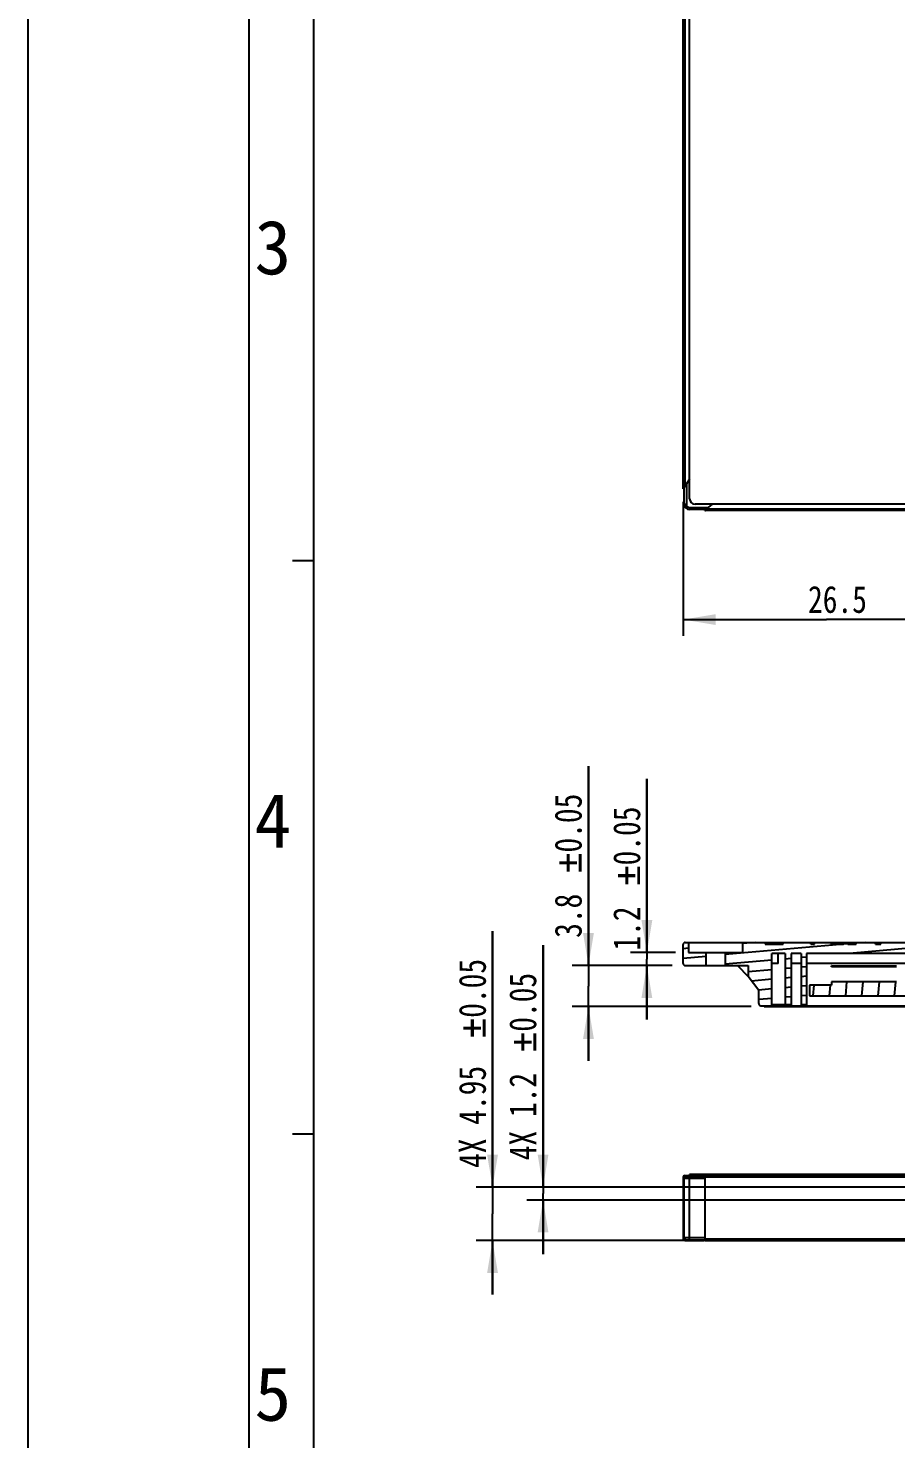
# Model space of a CAD drawing. Header units: millimetres. Extents: x 0 to 594, y 0 to 420.
# Drawn here: x 0 to 80.2, y 159.1 to 289.6 of the extents above; entities that cross this region are included whole.
import ezdxf

# ---------------------------------------------------------------- set-up
doc = ezdxf.new("R2010")
doc.units = ezdxf.units.MM
doc.header["$LTSCALE"] = 32.67
doc.layers.get('0').update_dxf_attribs({"linetype": 'CONTINUOUS'})
doc.styles.get("Standard").update_dxf_attribs({"font": 'txt', "width": 0.8})
doc.styles.add('TEXTSTYLE_2', font='txt')
doc.dimstyles.new('DIMSTYLE_1', dxfattribs={"dimtxt": 2.5, "dimasz": 3, "dimexe": 1.5, "dimexo": 1.2, "dimtad": 1, "dimdsep": 46, "dimtxsty": 'STANDARD', "dimblk": '_FILLED', "dimblk1": '_FILLED', "dimblk2": '_FILLED', "dimcen": 0.09, "dimazin": 2, "dimtp": 0.01, "dimtm": 0.01, "dimtfac": 1, "dimtofl": 0, "dimtmove": 0, "dimatfit": 3, "dimldrblk": '_FILLED', "dimfxl": 1, "dimtolj": 1, "dimarcsym": 0})
doc.dimstyles.new('DIMSTYLE_5', dxfattribs={"dimtxt": 2.5, "dimasz": 3, "dimexe": 1.5, "dimexo": 1.2, "dimtad": 1, "dimdsep": 46, "dimtxsty": 'STANDARD', "dimblk": '_FILLED', "dimblk1": '_FILLED', "dimblk2": '_FILLED', "dimcen": 0.09, "dimazin": 2, "dimtol": 1, "dimtp": 0.05, "dimtm": 0.05, "dimtfac": 1, "dimtofl": 0, "dimtmove": 0, "dimatfit": 3, "dimldrblk": '_FILLED', "dimfxl": 1, "dimtolj": 1, "dimarcsym": 0})

# ---------------------------------------------------------------- blocks, each defined once
blk = doc.blocks.new('_FILLED')
at = {"color": 0, "linetype": 'BYBLOCK'}
blk.add_solid([(0, 0), (-1, 0.167), (-1, -0.167)], dxfattribs=at)
blk = doc.blocks.new('*D6')
at = {"color": 7, "linetype": 'CONTINUOUS'}
for p, q in [((60.55, 245.77), (60.55, 233.39)), ((87.05, 239.27), (87.05, 233.39)), ((60.55, 234.89), (73.8, 234.89)), ((87.05, 234.89), (73.8, 234.89))]:
    blk.add_line(p, q, dxfattribs=at)
at = {"color": 7, "linetype": 'CONTINUOUS', "xscale": 3, "yscale": 3, "zscale": 3, "rotation": 180}
blk.add_blockref('_FILLED', (60.55, 234.89), dxfattribs=at)
at = {"color": 7, "linetype": 'CONTINUOUS', "xscale": 3, "yscale": 3, "zscale": 3}
blk.add_blockref('_FILLED', (87.05, 234.89), dxfattribs=at)
at = {"color": 7, "linetype": 'CONTINUOUS', "insert": (74.82, 238.01), "char_height": 2.5, "width": 8, "attachment_point": 2, "line_spacing_factor": 0.9}
blk.add_mtext('26.5', dxfattribs=at)
blk = doc.blocks.new('*D35')
at = {"color": 7, "linetype": 'CONTINUOUS'}
for p, q in [((57.2, 204.1), (57.2, 220.16)), ((57.2, 220.16), (57.2, 203.5)), ((59.85, 204.1), (55.7, 204.1)), ((57.2, 197.9), (57.2, 203.5)), ((59.55, 202.9), (55.7, 202.9)), ((57.2, 202.9), (57.2, 197.9))]:
    blk.add_line(p, q, dxfattribs=at)
at = {"color": 7, "linetype": 'CONTINUOUS', "xscale": 3, "yscale": 3, "zscale": 3}
for p, rotation in [((57.2, 204.1), 270), ((57.2, 202.9), 90)]:
    blk.add_blockref('_FILLED', p, dxfattribs=dict(at, rotation=rotation))
at = {"color": 7, "linetype": 'CONTINUOUS', "width": 0.8}
for s, p in [('0.05', (56.58, 212.16)), ('1.2', (56.58, 204.28))]:
    blk.add_text(s, height=2.5, rotation=90, dxfattribs=at).set_placement(p)
blk = doc.blocks.new('*D36')
at = {"color": 7, "linetype": 'CONTINUOUS'}
for p, q in [((51.8, 202.9), (51.8, 221.35)), ((51.8, 221.35), (51.8, 201)), ((59.55, 202.9), (50.3, 202.9)), ((51.8, 194.1), (51.8, 201)), ((66.85, 199.1), (50.3, 199.1)), ((51.8, 199.1), (51.8, 194.1))]:
    blk.add_line(p, q, dxfattribs=at)
at = {"color": 7, "linetype": 'CONTINUOUS', "xscale": 3, "yscale": 3, "zscale": 3}
for p, rotation in [((51.8, 202.9), 270), ((51.8, 199.1), 90)]:
    blk.add_blockref('_FILLED', p, dxfattribs=dict(at, rotation=rotation))
at = {"color": 7, "linetype": 'CONTINUOUS', "width": 0.8}
for s, p in [('0.05', (51.17, 213.35)), ('3.8', (51.17, 205.46))]:
    blk.add_text(s, height=2.5, rotation=90, dxfattribs=at).set_placement(p)
blk = doc.blocks.new('*D38')
at = {"color": 7, "linetype": 'CONTINUOUS'}
for p, q in [((42.93, 182.42), (42.93, 206.07)), ((42.93, 206.07), (42.93, 179.94)), ((86.85, 182.42), (41.43, 182.42)), ((42.93, 172.47), (42.93, 179.94)), ((61.35, 177.47), (41.43, 177.47)), ((42.93, 177.47), (42.93, 172.47))]:
    blk.add_line(p, q, dxfattribs=at)
at = {"color": 7, "linetype": 'CONTINUOUS', "xscale": 3, "yscale": 3, "zscale": 3}
for p, rotation in [((42.93, 182.42), 270), ((42.93, 177.47), 90)]:
    blk.add_blockref('_FILLED', p, dxfattribs=dict(at, rotation=rotation))
at = {"color": 7, "linetype": 'CONTINUOUS', "width": 0.8}
for s, p in [('0.05', (42.31, 198.07)), ('4.95', (42.31, 188.18)), ('4X', (42.31, 184.18))]:
    blk.add_text(s, height=2.5, rotation=90, dxfattribs=at).set_placement(p)
blk = doc.blocks.new('*D39')
at = {"color": 7, "linetype": 'CONTINUOUS'}
for p, q in [((47.6, 182.42), (47.6, 204.78)), ((47.6, 204.78), (47.6, 181.82)), ((86.85, 182.42), (46.1, 182.42)), ((47.6, 176.22), (47.6, 181.82)), ((91.45, 181.22), (46.1, 181.22)), ((47.6, 181.22), (47.6, 176.22))]:
    blk.add_line(p, q, dxfattribs=at)
at = {"color": 7, "linetype": 'CONTINUOUS', "xscale": 3, "yscale": 3, "zscale": 3}
for p, rotation in [((47.6, 182.42), 270), ((47.6, 181.22), 90)]:
    blk.add_blockref('_FILLED', p, dxfattribs=dict(at, rotation=rotation))
at = {"color": 7, "linetype": 'CONTINUOUS', "width": 0.8}
for s, p in [('0.05', (46.97, 196.78)), ('1.2', (46.97, 188.89)), ('4X', (46.97, 184.89))]:
    blk.add_text(s, height=2.5, rotation=90, dxfattribs=at).set_placement(p)

msp = doc.modelspace()

# ---------------------------------------------------------------- linework, layer by layer
at = {"color": 7, "linetype": 'CONTINUOUS'}
for p, q in [((0, 0), (0, 420)), ((20.422, 20.309), (20.422, 405.309)), ((26.422, 28.309), (26.422, 397.309)), ((61.15, 246.068), (61.15, 315.468)), ((60.55, 246.968), (60.55, 313.968)), ((60.71, 313.808), (60.71, 247.208)), ((61.15, 247.868), (60.71, 247.208)), ((60.571, 247.048), (60.55, 246.968)), ((60.63, 246.968), (60.55, 246.968)), ((60.63, 247.128), (60.571, 247.048)), ((60.63, 247.208), (60.63, 246.968)), ((60.65, 247.148), (60.63, 247.128)), ((60.63, 246.968), (60.64, 247.048)), ((60.64, 247.048), (60.67, 247.128)), ((60.71, 247.208), (60.65, 247.148)), ((60.65, 245.568), (60.65, 246.968)), ((60.85, 247.418), (60.85, 245.568)), ((60.65, 245.568), (60.85, 245.568)), ((61.15, 245.268), (61.15, 245.068)), ((61.15, 245.268), (62.91, 245.268)), ((299.45, 245.568), (61.65, 245.568)), ((62.742, 245.128), (63.27, 245.568)), ((62.55, 245.068), (61.15, 245.068)), ((62.55, 244.968), (62.55, 245.048)), ((62.55, 245.048), (62.742, 245.048)), ((83.55, 244.968), (62.55, 244.968)), ((62.678, 245.048), (62.742, 245.128)), ((62.742, 245.128), (62.678, 245.088)), ((62.742, 245.128), (83.55, 245.128)), ((26.422, 240.309), (24.422, 240.309)), ((60.55, 203.096), (60.55, 204.836)), ((60.754, 205.036), (78.842, 205.036)), ((61.05, 205.036), (61.05, 204.096)), ((75.79, 204.898), (64.45, 203.906)), ((66.05, 205.036), (66.05, 204.096)), ((67.252, 205.036), (66.05, 204.931)), ((68.138, 205.036), (68.138, 204.886)), ((68.138, 204.886), (69.813, 204.886)), ((69.813, 204.886), (69.813, 205.036)), ((72.348, 204.886), (72.348, 205.036)), ((72.348, 204.886), (72.682, 204.886)), ((72.682, 204.886), (72.682, 205.036)), ((74.284, 204.886), (74.284, 205.036)), ((74.284, 204.886), (75.373, 204.886)), ((75.373, 204.886), (75.373, 205.036)), ((75.79, 204.886), (75.79, 205.036)), ((75.79, 204.886), (76.545, 204.886)), ((75.933, 204.886), (75.933, 205.036)), ((86.256, 204.929), (75.941, 204.026)), ((76.236, 204.886), (76.236, 205.036)), ((76.545, 204.886), (76.545, 205.036)), ((77.369, 205.036), (76.545, 204.964)), ((78.333, 204.886), (78.333, 205.036)), ((78.333, 204.886), (78.844, 204.886)), ((78.721, 205.036), (78.721, 204.886)), ((78.844, 204.886), (78.844, 205.036)), ((78.844, 205.036), (119.087, 205.036)), ((61.05, 204.494), (60.55, 204.45)), ((62.65, 203.749), (60.55, 203.565)), ((61.05, 204.096), (66.05, 204.096)), ((62.65, 204.096), (62.65, 202.896)), ((64.45, 204.096), (64.45, 202.896)), ((68.75, 199.176), (68.75, 204.026)), ((69.97, 204.026), (68.75, 204.026)), ((69.34, 203.096), (69.34, 204.026)), ((69.97, 204.026), (69.97, 199.276)), ((70.535, 203.553), (69.97, 203.504)), ((70.535, 204.026), (70.535, 199.276)), ((71.45, 204.026), (70.535, 204.026)), ((71.45, 204.026), (71.45, 199.276)), ((71.95, 203.677), (71.45, 203.633)), ((71.95, 204.026), (71.95, 199.276)), ((86.8, 204.026), (71.95, 204.026)), ((60.75, 202.896), (66.55, 202.896)), ((68.75, 203.397), (64.45, 203.021)), ((65.589, 202.896), (66.55, 201.896)), ((66.55, 202.896), (66.55, 201.896)), ((68.75, 202.512), (66.55, 202.32)), ((69.34, 203.096), (68.75, 203.096)), ((70.535, 202.668), (69.97, 202.619)), ((71.45, 203.096), (70.535, 203.096)), ((71.95, 202.792), (71.45, 202.748)), ((86.8, 203.096), (71.95, 203.096)), ((74.275, 202.786), (74.275, 202.886)), ((74.3, 202.886), (74.275, 202.861)), ((74.275, 202.886), (80.275, 202.886)), ((80.275, 202.786), (74.275, 202.786)), ((76.23, 202.886), (76.13, 202.786)), ((78.161, 202.886), (78.061, 202.786)), ((80.092, 202.886), (79.992, 202.786)), ((67.55, 200.596), (66.55, 201.896)), ((68.75, 201.627), (66.882, 201.464)), ((70.535, 201.783), (69.97, 201.734)), ((70.535, 200.898), (69.97, 200.849)), ((71.95, 201.907), (71.45, 201.863)), ((71.95, 201.022), (71.45, 200.978)), ((72.25, 201.096), (72.25, 200.096)), ((74.274, 201.096), (72.25, 201.096)), ((72.631, 201.096), (72.544, 200.096)), ((74.135, 201.096), (74.048, 200.096)), ((74.274, 201.396), (74.274, 201.096)), ((80.274, 201.396), (74.274, 201.396)), ((75.665, 201.396), (75.551, 200.096)), ((77.169, 201.396), (77.055, 200.096)), ((78.672, 201.396), (78.559, 200.096)), ((80.176, 201.396), (80.062, 200.096)), ((68.75, 200.742), (67.52, 200.634)), ((67.55, 199.376), (67.55, 200.596)), ((68.75, 199.857), (67.55, 199.752)), ((70.535, 200.013), (69.97, 199.964)), ((71.95, 200.137), (71.45, 200.093)), ((72.25, 200.096), (145.55, 200.096)), ((67.75, 199.176), (293.35, 199.176)), ((68.05, 199.176), (68.05, 199.096)), ((293.05, 199.096), (68.05, 199.096)), ((70.535, 199.276), (68.75, 199.276)), ((71.95, 199.276), (71.45, 199.276)), ((26.422, 187.309), (24.422, 187.309)), ((60.55, 183.326), (60.55, 177.626)), ((60.63, 183.326), (60.55, 183.326)), ((60.63, 183.326), (60.63, 183.206)), ((60.65, 177.746), (60.65, 183.206)), ((62.55, 183.206), (60.65, 183.206)), ((60.71, 183.486), (60.71, 183.406)), ((60.71, 183.486), (300.39, 183.486)), ((60.71, 183.406), (62.614, 183.406)), ((61.15, 183.486), (61.15, 183.566)), ((299.95, 183.566), (61.15, 183.566)), ((61.15, 177.466), (61.15, 183.406)), ((61.65, 183.566), (61.65, 183.486)), ((62.55, 183.326), (62.614, 183.406)), ((62.55, 183.326), (62.55, 177.466)), ((83.55, 183.326), (62.55, 183.326)), ((62.614, 183.406), (62.678, 183.464)), ((62.678, 183.464), (62.742, 183.486)), ((60.63, 177.746), (60.63, 177.626)), ((60.65, 177.746), (62.55, 177.746)), ((60.71, 177.546), (62.523, 177.546)), ((60.71, 177.466), (61.095, 177.466)), ((60.75, 177.466), (60.75, 177.546)), ((61.15, 177.466), (62.495, 177.466)), ((61.55, 177.546), (61.55, 177.466)), ((62.15, 177.466), (62.15, 177.546)), ((62.55, 177.626), (83.55, 177.626)), ((62.55, 177.466), (104.995, 177.466))]:
    msp.add_line(p, q, dxfattribs=at)
for points in [[(62.678, 245.088), (62.614, 245.058), (62.55, 245.048)], [(62.55, 244.968), (62.614, 244.989), (62.678, 245.048)]]:
    msp.add_lwpolyline(points, dxfattribs=at)
for centre, radius, start, end in [((61.15, 245.568), 0.5, 180, 270), ((61.15, 245.568), 0.3, 180, 270), ((61.65, 246.068), 0.5, 180, 270), ((60.75, 204.836), 0.2, 89.02484, 180), ((60.75, 203.096), 0.2, 180, 270), ((67.75, 199.376), 0.2, 180, 270), ((60.71, 183.326), 0.16, 90, 180), ((60.71, 183.326), 0.08, 90, 180), ((60.85, 183.206), 0.2, 90, 180), ((60.71, 177.626), 0.16, 180, 270), ((60.71, 177.626), 0.08, 180, 270), ((60.85, 177.746), 0.2, 180, 270)]:
    msp.add_arc(centre, radius, start, end, dxfattribs=at)
for points in [[(49.783, 212.536), (49.783, 213.211), (50.075, 211.587)], [(50.075, 212.244), (50.075, 211.587), (49.783, 213.211)], [(50.075, 212.536), (50.075, 212.244), (49.783, 213.211)], [(50.075, 212.536), (49.783, 213.211), (50.075, 213.211)], [(50.896, 213.211), (51.17, 211.587), (50.896, 211.587)], [(51.17, 211.587), (50.896, 213.211), (51.17, 213.211)], [(49.108, 212.536), (49.783, 212.244), (49.108, 212.244)], [(49.783, 212.244), (49.108, 212.536), (49.783, 212.536)], [(49.783, 212.244), (49.783, 212.536), (50.075, 211.587)], [(49.783, 212.244), (50.075, 211.587), (49.783, 211.587)], [(50.075, 212.536), (50.732, 212.244), (50.075, 212.244)], [(50.732, 212.244), (50.075, 212.536), (50.732, 212.536)], [(54.517, 211.354), (55.193, 211.062), (54.517, 211.062)], [(55.193, 211.062), (54.517, 211.354), (55.193, 211.354)], [(55.193, 211.354), (55.193, 212.029), (55.485, 210.405)], [(55.485, 211.062), (55.485, 210.405), (55.193, 212.029)], [(55.485, 211.354), (55.485, 211.062), (55.193, 212.029)], [(55.485, 211.354), (55.193, 212.029), (55.485, 212.029)], [(55.193, 211.062), (55.193, 211.354), (55.485, 210.405)], [(55.485, 211.354), (56.142, 211.062), (55.485, 211.062)], [(56.142, 211.062), (55.485, 211.354), (56.142, 211.354)], [(56.306, 212.029), (56.579, 210.405), (56.306, 210.405)], [(56.579, 210.405), (56.306, 212.029), (56.579, 212.029)], [(55.193, 211.062), (55.485, 210.405), (55.193, 210.405)], [(40.243, 197.261), (40.919, 196.969), (40.243, 196.969)], [(40.919, 196.969), (40.243, 197.261), (40.919, 197.261)], [(40.919, 197.261), (40.919, 197.936), (41.211, 196.312)], [(41.211, 196.969), (41.211, 196.312), (40.919, 197.936)], [(41.211, 197.261), (41.211, 196.969), (40.919, 197.936)], [(41.211, 197.261), (40.919, 197.936), (41.211, 197.936)], [(40.919, 196.969), (40.919, 197.261), (41.211, 196.312)], [(40.919, 196.969), (41.211, 196.312), (40.919, 196.312)], [(41.211, 197.261), (41.868, 196.969), (41.211, 196.969)], [(41.868, 196.969), (41.211, 197.261), (41.868, 197.261)], [(42.032, 197.936), (42.306, 196.312), (42.032, 196.312)], [(42.306, 196.312), (42.032, 197.936), (42.306, 197.936)], [(44.911, 195.967), (45.586, 195.675), (44.911, 195.675)], [(45.586, 195.675), (44.911, 195.967), (45.586, 195.967)], [(45.586, 195.967), (45.586, 196.642), (45.878, 195.018)], [(45.878, 195.675), (45.878, 195.018), (45.586, 196.642)], [(45.878, 195.967), (45.878, 195.675), (45.586, 196.642)], [(45.878, 195.967), (45.586, 196.642), (45.878, 196.642)], [(45.586, 195.675), (45.586, 195.967), (45.878, 195.018)], [(45.586, 195.675), (45.878, 195.018), (45.586, 195.018)], [(45.878, 195.967), (46.535, 195.675), (45.878, 195.675)], [(46.535, 195.675), (45.878, 195.967), (46.535, 195.967)], [(46.699, 196.642), (46.973, 195.018), (46.699, 195.018)], [(46.973, 195.018), (46.699, 196.642), (46.973, 196.642)]]:
    msp.add_solid(points, dxfattribs=at)

# ---------------------------------------------------------------- texts
at = {"color": 7, "linetype": 'CONTINUOUS', "char_height": 5, "width": 5, "attachment_point": 1, "line_spacing_factor": 0.9, "style": 'TEXTSTYLE_2'}
for s, insert in [('3', (20.922, 271.809)), ('4', (20.922, 218.809)), ('5', (20.922, 165.809))]:
    msp.add_mtext(s, dxfattribs=dict(at, insert=insert))

# ---------------------------------------------------------------- dimensions: what is measured, and where the dimension line sits
at = {"color": 7, "linetype": 'CONTINUOUS'}
dim = msp.add_linear_dim(base=(87.05, 234.887), p1=(60.55, 246.968), p2=(87.05, 240.468), dimstyle='DIMSTYLE_1', dxfattribs=at)
dim.commit()
dim.dimension.update_dxf_attribs({"geometry": '*D6', "text_midpoint": (74.887, 234.887), "dimtype": 160})
for base, p1, p2, picture, middle in [((51.795, 202.896), (68.05, 199.096), (60.75, 202.896), '*D36', (51.795, 213.402)), ((57.204, 204.096), (60.75, 202.896), (61.05, 204.096), '*D35', (57.204, 212.22))]:
    dim = msp.add_linear_dim(base=base, p1=p1, p2=p2, angle=90, dimstyle='DIMSTYLE_5', dxfattribs=at)
    dim.commit()
    dim.dimension.update_dxf_attribs({"geometry": picture, "text_midpoint": middle, "dimtype": 160})
for base, p2, picture, middle in [((42.931, 177.466), (62.55, 177.466), '*D38', (42.931, 195.127)), ((47.598, 181.216), (92.65, 181.216), '*D39', (47.598, 194.834))]:
    dim = msp.add_linear_dim(base=base, p1=(88.05, 182.416), p2=p2, angle=270, text='4X<>', dimstyle='DIMSTYLE_5', dxfattribs=at)
    dim.commit()
    dim.dimension.update_dxf_attribs({"geometry": picture, "text_midpoint": middle, "dimtype": 160})

doc.saveas('drawing.dxf')
